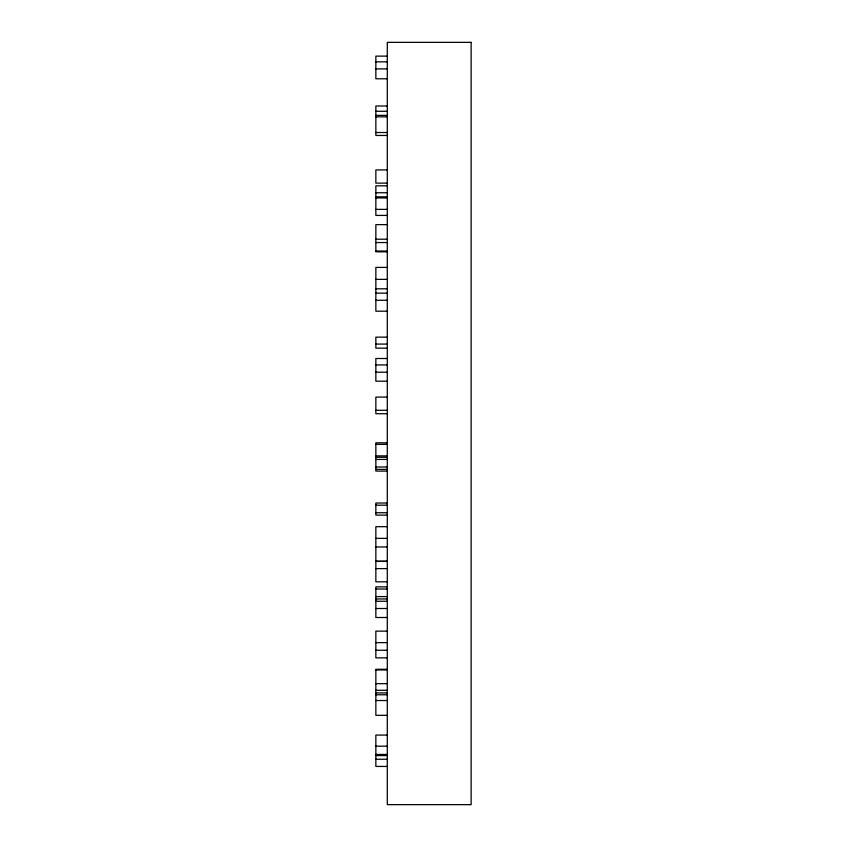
<?xml version="1.0" encoding="UTF-8"?>
<svg xmlns="http://www.w3.org/2000/svg" width="847" height="847" viewBox="0 0 847 847"><rect width="100%" height="100%" fill="white"/><g stroke="black" fill="none" stroke-linecap="round" stroke-linejoin="round"><path stroke-width="1.27" d="M387.291 56.124L375.856 56.124L375.856 78.782L387.291 78.782M375.856 61.842L387.291 61.842M375.856 68.893L387.291 68.893M387.291 106.002L375.856 106.002L375.856 135.456L387.291 135.456M375.856 111.275L387.291 111.275M375.856 115.372L387.291 115.372M375.856 116.854L387.291 116.854M375.856 132.513L387.291 132.513M387.291 169.929L375.856 169.929L375.856 183.132L387.291 183.132M387.291 185.821L375.856 185.821L375.856 215.413L387.291 215.413M375.856 192.756L387.291 192.756M375.856 196.832L387.291 196.832M375.856 197.944L387.291 197.944M375.856 209.378L387.291 209.378M387.291 224.624L375.856 224.624L375.856 251.813L387.291 251.813M375.856 239.203L387.291 239.203M375.856 242.549L387.291 242.549M375.856 251.051L387.291 251.051M387.291 267.408L375.856 267.408L375.856 311.198L387.291 311.198M375.856 279.372L387.291 279.372M375.856 288.816L387.291 288.816M375.856 293.136L387.291 293.136M375.856 300.304L387.291 300.23M387.291 337.148L375.856 337.148L375.856 348.159L387.291 348.159M375.856 344.083L387.291 344.083M387.291 358.503L375.856 358.503L375.856 381.192L387.291 381.192M375.856 364.941L387.291 364.941M375.856 372.193L387.291 372.193M387.291 397.095L375.856 397.095L375.856 413.728L387.291 413.728M375.856 410.297L387.291 410.297M387.291 442.833L375.856 442.833L375.856 471.091L387.291 471.091M375.856 444.379L387.291 444.379M375.856 455.877L387.291 455.877M375.856 457.285L387.291 457.285M375.856 459.434L387.291 459.434M375.856 467.004L387.291 467.004M375.856 469.376L387.291 469.376M387.291 503.023L375.856 503.023L375.856 515.114L387.291 515.114M375.856 505.172L387.291 505.172M375.856 512.742L387.291 512.742M387.291 526.686L375.856 526.686L375.856 581.815L387.291 581.815M375.856 538.374L387.291 538.374M375.856 546.961L387.291 546.961M375.856 561.19L387.291 561.19M375.856 561.413L387.291 561.413M375.856 568.612L387.291 568.612M387.291 586.876L375.856 586.876L375.856 617.505L387.291 617.505M375.856 589.025L387.291 589.025M375.856 596.595L387.291 596.595M375.856 598.967L387.291 598.967M375.856 601.254L387.291 601.254M375.856 608.506L387.291 608.506M387.291 631.142L375.856 631.142L375.856 657.854L387.291 657.854M375.856 642.64L387.291 642.64M375.856 650.252L387.291 650.252M387.291 669.278L375.856 669.278L375.856 715.334L387.291 715.334M375.856 669.935L387.291 669.935M375.856 683.667L387.291 683.667M375.856 690.284L387.291 690.284M375.856 692.941L387.291 692.941M375.856 694.784L387.291 694.784M375.856 700.522L387.291 700.522M387.291 735.069L375.856 735.069L375.856 766.44L387.291 766.44M375.856 746.175L387.291 746.175M375.856 754.444L387.291 754.444M375.856 755.588L387.291 755.588M375.856 759.24L387.291 759.24M471.144 42.35L387.291 42.35L387.291 804.65L471.144 804.65L471.144 42.35"/></g></svg>
